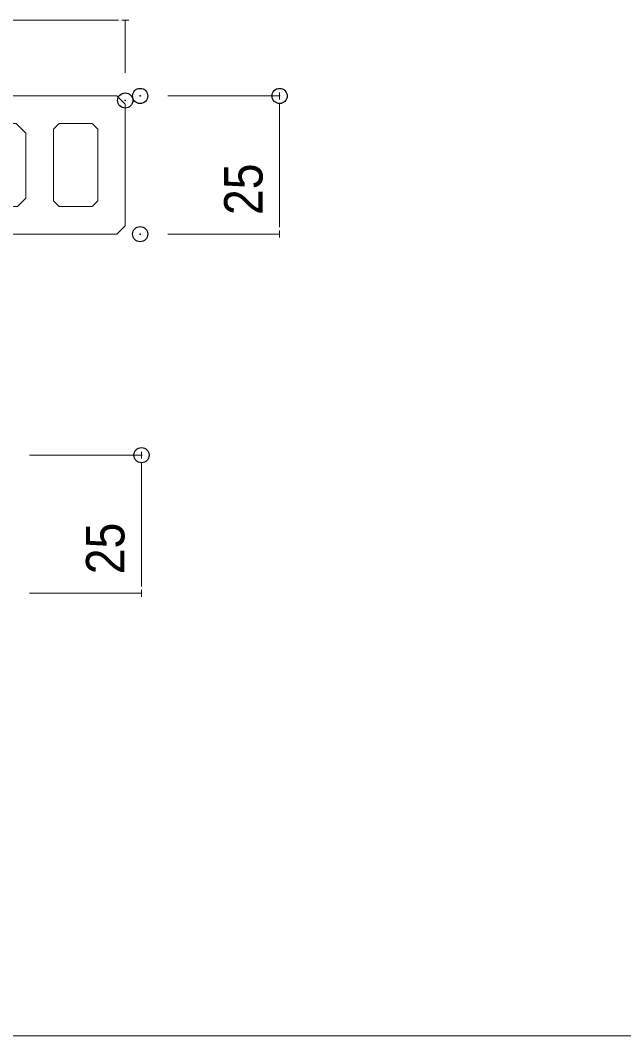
# Model space of a CAD drawing. Units: millimetres, scale not verified. Extents: x -1200 to 1200, y -500 to 500.
# Drawn here: x 139.62 to 161.47, y -447 to -410.25 of the extents above; entities that cross this region are included whole.
import ezdxf
from ezdxf.enums import TextEntityAlignment as Align

# ---------------------------------------------------------------- set-up
doc = ezdxf.new("R2010")
doc.units = ezdxf.units.MM
doc.header["$LTSCALE"] = 1.1
doc.header["$PDMODE"] = 32
doc.header["$PDSIZE"] = 0.55
for name, color, linetype, lineweight in [('0-0_一般', 7, 'Continuous', 9), ('0-1_0', 7, 'Continuous', 9), ('0-4_ルーバー', 7, 'Continuous', 9)]:
    doc.layers.add(name, color=color, linetype=linetype, lineweight=lineweight)
doc.layers.add('0-A_Defpoints', color=7, linetype='Continuous')
doc.styles.add('Osaka', font='')
doc.styles.get('Osaka').set_extended_font_data('Osaka')

# ---------------------------------------------------------------- blocks, each defined once
blk = doc.blocks.new('グループ-49-1')
at = {"layer": '0-4_ルーバー'}
for points in [[(119335.56, 166917.81), (119335.56, 166807.81), (119343.06, 166800.31), (119828.06, 166800.31), (119835.56, 166807.81), (119835.56, 166917.81), (119828.06, 166925.31), (119343.06, 166925.31)], [(119400.56, 166830.31), (119395.56, 166825.31), (119365.56, 166825.31), (119360.56, 166830.31), (119360.56, 166895.31), (119365.56, 166900.31), (119395.56, 166900.31), (119400.56, 166895.31)], [(119434.32, 166900.31), (119448.07, 166900.31), (119451.82, 166890.31), (119476.82, 166890.31), (119480.57, 166900.31), (119494.32, 166900.31), (119503.07, 166891.56), (119503.07, 166832.81), (119495.57, 166825.31), (119480.57, 166825.31), (119476.82, 166835.31), (119451.82, 166835.31), (119448.07, 166825.31), (119433.07, 166825.31), (119425.56, 166832.81), (119425.56, 166891.56)], [(119569.33, 166900.31), (119574.33, 166895.31), (119574.33, 166830.31), (119569.33, 166825.31), (119530.58, 166825.31), (119525.57, 166830.31), (119525.57, 166895.31), (119530.58, 166900.31)], [(119596.83, 166830.31), (119596.83, 166895.31), (119601.83, 166900.31), (119640.59, 166900.31), (119645.59, 166895.31), (119645.59, 166830.31), (119640.59, 166825.31), (119601.83, 166825.31)], [(119738.1, 166825.31), (119723.09, 166825.31), (119719.34, 166835.31), (119694.34, 166835.31), (119690.59, 166825.31), (119675.59, 166825.31), (119668.09, 166832.81), (119668.09, 166891.56), (119676.84, 166900.31), (119690.59, 166900.31), (119694.34, 166890.31), (119719.34, 166890.31), (119723.09, 166900.31), (119736.85, 166900.31), (119745.6, 166891.56), (119745.6, 166832.81)], [(119805.6, 166900.31), (119810.6, 166895.31), (119810.6, 166830.31), (119805.6, 166825.31), (119775.6, 166825.31), (119770.6, 166830.31), (119770.6, 166895.31), (119775.6, 166900.31)]]:
    blk.add_lwpolyline(points, close=True, dxfattribs=at)
blk = doc.blocks.new('_DOT')
at = {"layer": '0-1_0'}
for p, q in [((-2.5, 0), (-5, 0)), ((-1.25, 0), (1.25, 0))]:
    blk.add_line(p, q, dxfattribs=at)

msp = doc.modelspace()

# ---------------------------------------------------------------- linework, layer by layer
at = {"layer": '0-0_一般'}
for p, q in [((142.921, -410.252), (123.923, -410.252)), ((143.422, -412.153), (143.422, -410.252)), ((144.96, -412.99), (149.01, -412.99)), ((149.01, -417.489), (149.01, -413.49)), ((144.96, -417.99), (149.01, -417.99)), ((139.96, -425.99), (144.01, -425.99)), ((144.01, -430.489), (144.01, -426.49)), ((139.96, -430.99), (144.01, -430.99)), ((222.607, -447), (102.607, -447))]:
    msp.add_line(p, q, dxfattribs=at)
at = {"layer": '0-A_Defpoints'}
for p in [(143.422, -413.153), (143.96, -412.99), (149.01, -412.99), (143.96, -417.99), (144.01, -425.99)]:
    msp.add_point(p, dxfattribs=at)

# ---------------------------------------------------------------- block references
at = {"layer": '0-0_一般', "xscale": 0.1001489, "yscale": 0.1001489}
msp.add_blockref('_DOT', (143.422, -410.252), dxfattribs=at)
for p, rotation in [((149.01, -412.99), 90), ((149.01, -417.99), 270), ((144.01, -425.99), 90), ((144.01, -430.99), 270)]:
    msp.add_blockref('_DOT', p, dxfattribs=dict(at, rotation=rotation))
at = {"layer": '0-4_ルーバー', "xscale": 0.04, "yscale": 0.04}
msp.add_blockref('グループ-49-1', (-4650, -7090), dxfattribs=at)

# ---------------------------------------------------------------- texts
at = {"layer": '0-0_一般', "style": 'Osaka', "width": 0.9}
for p in [(148.81, -417.299), (143.81, -430.299)]:
    msp.add_text('25', height=1.393, rotation=90, dxfattribs=at).set_placement(p, align=Align.BOTTOM_LEFT)

doc.saveas('drawing.dxf')
